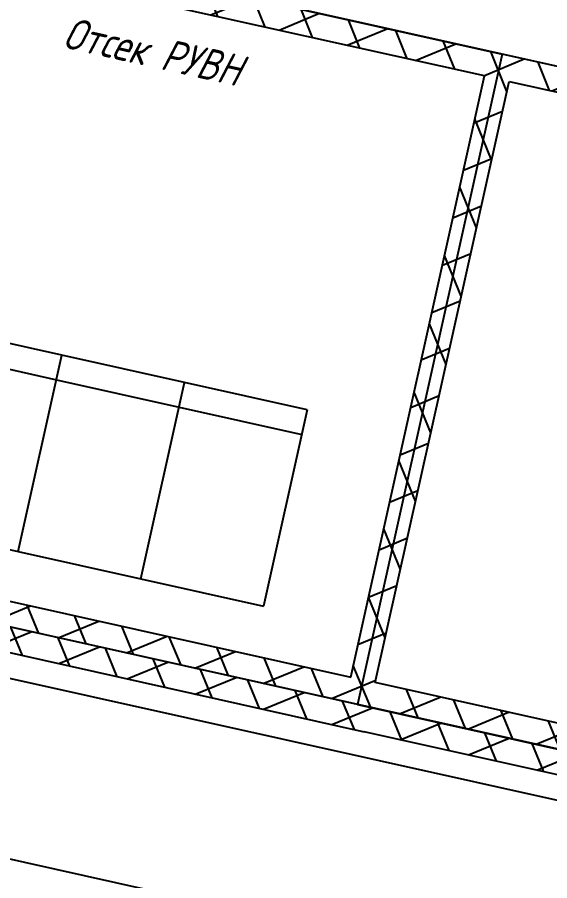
# Model space of a CAD drawing. Extents: x 5370511 to 5386565, y 1010429 to 1053793.
# Drawn here: x 5379991.869 to 5379993.987, y 1039794.738 to 1039798.172 of the extents above; entities that cross this region are included whole.
import ezdxf
from ezdxf import colors
from ezdxf.entities.mleader import LeaderData, LeaderLine
from ezdxf.math import Vec2, Vec3

# ---------------------------------------------------------------- set-up
doc = ezdxf.new("R2010")
doc.units = 0
doc.layers.add('ГП_сооружения', color=7, linetype='CONTINUOUS')
doc.layers.add('Эстакада ЭС', color=20, linetype='CONTINUOUS')
doc.layers.add('ЭС (текст)', color=7, linetype='CONTINUOUS', lineweight=25)
doc.layers.add('ЭС (тонкий)', color=7, linetype='CONTINUOUS', lineweight=25)
doc.styles.add('ГОСТ_НИПИ', font='gost_nipi.shx', dxfattribs={"oblique": 15})
doc.styles.add('ЭС', font='gost_nipi.shx', dxfattribs={"oblique": 14.99997778074544})

# ---------------------------------------------------------------- blocks, each defined once
blk = doc.blocks.new('*U83')
at = {"layer": 'ЭС (тонкий)', "transparency": 33554687}
h = blk.add_hatch(dxfattribs=at)
h.set_pattern_fill('ANSI37', color=253, angle=79.77202800376043)
h.set_pattern_definition([(124.7720280037604, (389.8221076882319, -736.7669303502602), (-2.608033060492139, -1.810742542544358), []), (214.7720280037603, (389.8221076882319, -736.7669303502602), (1.810742542544358, -2.608033060492139), [])])
h.paths.add_polyline_path([(222.3977735015176, -46.04235934410394), (262.3977735015212, -46.04235934396388), (262.3977735015285, -48.0423593439657), (222.3977735015285, -48.04235934410394)])
h.paths.add_polyline_path([(271.397773499664, -48.04235934393296), (273.3977734996622, -48.04235934392568), (273.3977734998332, -97.04235934392568), (271.397773499835, -97.04235934393296)], flags=17)
h.paths.add_polyline_path([(211.3977735035658, -99.04235934414396), (351.3977734914586, -99.04235934365465), (411.3977734877333, -99.04235934345274), (411.3977734877242, -96.12499739853706), (409.3977734877242, -96.12499739854252), (409.397773487726, -97.0423593434582), (351.3977734914513, -97.04235934365647), (351.3977734912803, -48.04235934365647), (409.397773487555, -48.04235934252506), (409.3977734877242, -96.58367837006813), (411.3977734877242, -96.12499739853706), (411.3977734875514, -46.0423593425196), (298.164321817512, -46.04235934383837), (298.1643218175211, -48.04235934384201), (349.3977734912785, -48.04235934366193), (349.3977734914531, -97.0423593427306), (213.3977735035567, -97.04235934413668), (213.3977735033893, -48.04235934320536), (280.1643218193838, -48.04235934297617), (280.1643218193783, -46.04235934390385), (211.397773503382, -46.042359343209)])
h.paths.add_polyline_path([(401.1258575833069, -46.04235934348367), (360.3977734894104, -46.04235934362737), (360.3977734894213, -48.04235934362373), (401.1258575833087, -48.04235934348549)])
h = blk.add_hatch(dxfattribs=at)
h.set_pattern_fill('ANSI37', color=253, angle=79.77202800376043)
h.set_pattern_definition([(124.7720280037604, (-858.270248284183, 1107.706243992727), (-2.608033060492139, -1.810742542544358), []), (214.7720280037604, (-858.270248284183, 1107.706243992727), (1.810742542544358, -2.608033060492139), [])])
h.paths.add_polyline_path([(249.9257382694811, -152.0404310978874), (249.9455592679003, -150.0404310978863), (269.8373475850601, -150.0416634402352), (269.8373475850601, -150.0423593426069), (289.8373475850592, -150.0423593426078), (376.0178459597444, -150.048241387879), (376.0178459597498, -152.0482427959166)])
h.paths.add_polyline_path([(211.3977735042188, -152.0423593441421), (211.3977735035676, -99.04235934414578), (351.3977734914604, -99.04235934365647), (411.3977734877387, -99.04235934345274), (411.3977734879206, -152.0423593434527), (394.0178459602946, -152.0462621572126), (394.0376669563082, -150.0462623999492), (409.3977734879134, -150.0423593434582), (409.3977734877442, -101.04235934346), (351.3977734914713, -101.042359342727), (213.3977735035749, -101.0423593432054), (213.3977735037167, -142.042359343028), (213.2944953937429, -142.042359343028), (213.2944953937429, -150.042359343028), (231.925738271337, -150.042359343028), (231.9257382713424, -152.0423593450089)])
at = {"layer": 'ЭС (тонкий)', "color": 253, "transparency": 33554687}
for p, q in [((360.3977734894122, -46.04235934362737), (298.1643218175175, -46.04235934384201)), ((349.3977734912821, -48.04235934366375), (298.1643218175229, -48.04235934384383)), ((349.3977734914586, -97.04235934273242), (349.3977734912821, -48.04235934366375)), ((351.3977734914549, -97.04235934365829), (351.3977734912858, -48.04235934365647)), ((351.3977734912858, -48.04235934365647), (360.3977734894213, -48.04235934362555)), ((321.3977734960388, -77.04235934376015), (311.3977734955786, -77.04235934286339)), ((321.397773496097, -93.04235934376197), (321.3977734960388, -77.04235934376015)), ((331.3977734960424, -77.0423593437256), (321.3977734960388, -77.04235934376015)), ((331.397773495635, -93.0423593437256), (331.3977734960424, -77.0423593437256)), ((341.3977734955786, -77.04235934368921), (331.3977734960424, -77.0423593437256)), ((331.397773495635, -93.0423593437256), (331.3977734960424, -77.0423593437256)), ((341.3977734955786, -77.04235934368921), (341.3977734956331, -93.04235934462599)), ((311.3977734960515, -79.04235934379835), (321.397773495584, -79.04235934376197)), ((321.397773495584, -79.04235934376197), (331.3977734960515, -79.04235934279791)), ((331.3977734960515, -79.04235934279791), (341.3977734960497, -79.04235934369285)), ((311.3977734956331, -93.04235934379471), (321.397773496097, -93.04235934376197)), ((321.397773496097, -93.04235934376197), (331.397773495635, -93.0423593437256)), ((331.397773495635, -93.0423593437256), (341.3977734956331, -93.04235934462599)), ((273.3977734998359, -97.04235934392727), (349.3977734914586, -97.04235934365875)), ((409.3977734877315, -97.0423593434582), (351.3977734914549, -97.04235934365829)), ((351.3977734914604, -99.04235934365647), (211.3977735035676, -99.04235934414578)), ((351.3977734914604, -99.04235934365647), (411.3977734877387, -99.04235934345274)), ((213.3977735035749, -101.0423593432054), (351.3977734914713, -101.042359342727)), ((409.3977734877442, -101.04235934346), (351.3977734914713, -101.042359342727)), ((371.4474537654276, -103.0423593443895), (251.3462960196155, -103.0423593425269)), ((251.3462960191498, -117.0423593443895), (371.4474537654276, -117.0423593443895))]:
    blk.add_line(p, q, dxfattribs=at)
for points in [[(300.1620631962385, -46.0459514741267), (350.4020631550763, -46.04798465012914), (350.3999182839132, -99.04798460672987), (272.3999183477961, -99.04482800385972), (272.4020632189593, -46.04482804725899), (280.1620632126239, -46.0451420887764), (296.4023667188255, -38.54579931582134)], [(376.6423666530998, -38.54904656985104), (360.4020631468982, -46.04838934280428), (350.4020631550763, -46.04798465012914), (350.3999182839132, -99.04798460672987), (411.399918233971, -99.0504532320499), (411.4020631051342, -46.05045327544917), (400.4020631141564, -46.05000811350669), (384.1623666469484, -38.54935089874175)], [(394.0177733770349, -152.0497498327802), (411.3977733627787, -152.0504531886488), (411.399918233971, -99.0504532320499), (211.3999183977382, -99.04235937853969), (211.397773526546, -152.0423593351386), (231.9177735097426, -152.0431897645083), (248.1574699769506, -159.5438469792714)]]:
    blk.add_lwpolyline(points, dxfattribs=at)
at = {"layer": 'ЭС (текст)', "color": 253, "transparency": 33554687, "style": 'ЭС', "oblique": 15}
blk.add_text('Отсек РУВН', height=2.5, dxfattribs=at).set_placement((316.0437439076211, -53.13979230828272))
blk = doc.blocks.new('_None')

msp = doc.modelspace()

# ---------------------------------------------------------------- block references
at = {"layer": 'ГП_сооружения', "color": 1, "lineweight": 15, "xscale": 0.05, "yscale": 0.05, "zscale": 0.05, "rotation": 347.4452412677718}
msp.add_blockref('*U83', (5379977.198052124, 1039804.081283609), dxfattribs=at)

# ---------------------------------------------------------------- next in the draw order: leaders
at = {"layer": 'Эстакада ЭС'}
ml = msp.add_multileader_mtext('Standard', dxfattribs=at)
ml.set_content('{\\Fgost_ful|c204;\\W0.8;2-х ярусная балка \\Pкабельной эстакады\\P\\fArial|b0|i0|c204|p34;\\Q0;□\\fMS Shell Dlg 2|b0|i0|c204|p0;\\Q15; \\Fgost_ful|c204;140х140х5}', color=256, style='ГОСТ_НИПИ')
ml.set_leader_properties()
ml.set_arrow_properties(name='NONE')
ml.build(insert=Vec2(0, 0))
ml.multileader.update_dxf_attribs({"text_left_attachment_type": 6, "text_right_attachment_type": 6, "dogleg_length": 0.36, "arrow_head_size": 2})
ctx = ml.context
ctx.base_point, ctx.char_height, ctx.arrow_head_size, ctx.landing_gap_size, ctx.plane_origin, ctx.plane_x_axis, ctx.plane_y_axis = Vec3(5379979.141088506, 1039811.6705739), 1.25, 2, 0.25, Vec3(5379922.224920315, 1039773.391246306), Vec3(0.9760887056023694, -0.2173725805972114), Vec3(0.2173725805972114, 0.9760887056023694)
ctx.left_attachment, ctx.right_attachment, ctx.text_align_type = 6, 6, 1
notes = []
notes.append((ctx, [(0, (1, 1, 0), (5379978.965392539, 1039811.709700965), (0.9760887056023694, -0.2173725805972115), 0.18, [(2, [(5379969.496934831, 1039805.796335806), (5379968.587804229, 1039820.553846629), (5379989.57313181, 1039831.569769803)], 0, [])])]))
ctx.mtext.insert, ctx.mtext.text_direction, ctx.mtext.rotation, ctx.mtext.alignment, ctx.mtext.flow_direction = Vec3(5379986.304975224, 1039811.611939329), Vec3(0.9760887056023694, -0.2173725805972114), 6.064063430650308, 2, 5
for ctx, leaders in notes:
    for number, flags, end, landing, length, lines in leaders:
        leader = LeaderData()
        leader.index, (leader.has_last_leader_line, leader.has_dogleg_vector, leader.attachment_direction) = number, flags
        leader.last_leader_point, leader.dogleg_vector, leader.dogleg_length = Vec3(end), Vec3(landing), length
        for number, points, colour, breaks in lines:
            line = LeaderLine()
            line.index, line.vertices, line.color, line.breaks = number, Vec3.list(points), colors.encode_raw_color(colour), breaks
            leader.lines.append(line)
        ctx.leaders.append(leader)

doc.saveas('drawing.dxf')
